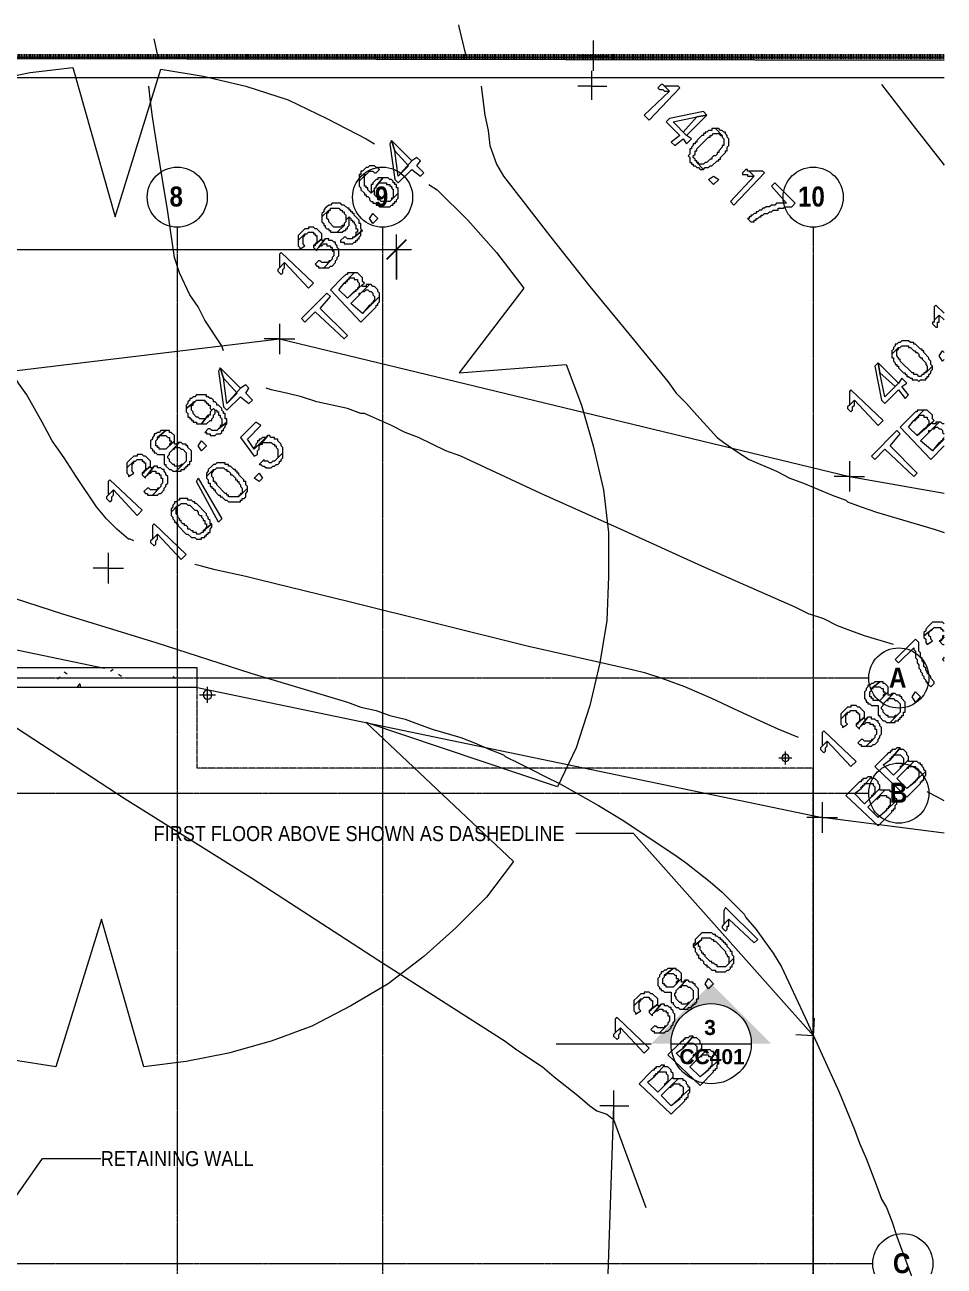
# Model space of a CAD drawing. Header units: millimetres. Extents: x -3370 to 37592, y -25802 to 13127.
# Drawn here: x 28412 to 37592, y 738 to 13127 of the extents above; entities that cross this region are included whole.
import ezdxf

# ---------------------------------------------------------------- set-up
doc = ezdxf.new("R2010")
doc.units = ezdxf.units.MM
for name, pattern in [('Boundary', [16, 10, -3, 0, -3]), ('Dash - Tight', [4.5, 3, -1.5]), ('Grid Line', [22.225, 12.7, -3.175, 3.175, -3.175])]:
    doc.linetypes.add(name, pattern=pattern)
for name, color, linetype, lineweight in [('2 Hoop survey', 8, 'Continuous', 9), ('A-ANNO-DIMS', 211, 'Continuous', 9), ('A-ANNO-DIMS-100', 211, 'Continuous', 9), ('A-DETL', 90, 'Continuous', 9), ('A-WALL', 113, 'Continuous', 18), ('A-WALL-PATT', 111, 'Continuous', 18), ('C-PROP-LINE', 91, 'Boundary', 70), ('G-ANNO-SYMB', 111, 'Continuous', 9), ('G-ANNO-TEXT', 231, 'Continuous', 9), ('P-PIPE', 3, 'Continuous', 9), ('P-PIPE-CNTR', 3, 'Continuous', 9), ('S-GRID', 1, 'Continuous', 9), ('S-GRID-IDEN', 1, 'Continuous', 9), ('默认', 18, 'Continuous', 9)]:
    doc.layers.add(name, color=color, linetype=linetype, lineweight=lineweight)
doc.styles.add('Arial_B', font='arialbd.ttf', dxfattribs={"height": 150})
doc.styles.add('Avenir', font='', dxfattribs={"width": 0.9, "height": 150})
doc.styles.add('Avenir_1', font='', dxfattribs={"width": 0.8, "height": 200})
doc.styles.add('Avenir_B', font='', dxfattribs={"width": 0.9, "height": 200})
doc.styles.get('Avenir').set_extended_font_data('Avenir')
doc.styles.get('Avenir_1').set_extended_font_data('Avenir')
doc.styles.get('Avenir_B').set_extended_font_data('Avenir', bold=True)
doc.dimstyles.new('Choo_2mm_Diagonal_Tick', dxfattribs={"dimscale": 304.8, "dimtxt": 282.499429, "dimasz": 0.656168, "dimexe": 0.492126, "dimexo": 0.0625, "dimgap": 0.164042, "dimtad": 1, "dimdsep": 46, "dimtxsty": 'Avenir_1', "dimblk1": 'OBLIQUE', "dimblk2": 'OBLIQUE', "dimsah": 1, "dimcen": 0.09, "dimdle": 0.492126, "dimazin": 3, "dimtfac": 1, "dimtdec": 4, "dimtix": 1, "dimtmove": 0, "dimatfit": 3, "dimfxl": 0.984252, "dimfxlon": 1, "dimtvp": 1, "dimtolj": 1, "dimarcsym": 2})

# ---------------------------------------------------------------- blocks, each defined once
blk = doc.blocks.new('2 Hoop survey-1260670-Lower Ground Floor')
at = {"layer": '默认', "color": 9}
for p, q in [((78166, 23025), (78132, 23178)), ((82518, 23161), (82518, 22856)), ((71234, 22992), (86022, 22992)), ((71234, 22991), (86022, 22965)), ((82518, 23008), (82365, 23008)), ((82518, 23008), (82670, 23008)), ((82501, 22856), (82501, 22568)), ((86022, 22788), (71234, 22788)), ((82501, 22704), (82365, 22704)), ((82501, 22704), (82653, 22704)), ((86022, 20440), (85938, 20519)), ((79385, 20333), (79385, 20028)), ((75999, 19774), (79385, 20181)), ((79385, 20181), (79233, 20181)), ((79385, 20181), (79538, 20181)), ((86022, 19977), (86006, 19961)), ((85075, 18962), (85075, 18657)), ((85075, 18809), (84922, 18809)), ((85075, 18809), (85227, 18809)), ((77675, 18047), (77675, 17742)), ((73086, 17844), (77636, 16897)), ((77675, 17895), (77523, 17895)), ((77675, 17895), (77827, 17895)), ((78549, 16707), (84804, 15406)), ((84804, 15558), (84804, 15253)), ((84804, 15406), (84651, 15406)), ((84804, 15406), (84956, 15406)), ((86022, 15250), (84804, 15406)), ((82721, 12680), (82721, 12375)), ((82721, 12527), (82569, 8023)), ((82721, 12527), (82585, 12527)), ((82721, 12527), (82873, 12527))]:
    blk.add_line(p, q, dxfattribs=at)
at = {"layer": '默认', "color": 9, "flags": 128}
for points in [[(81248, 23008), (81180, 23296), (81176, 23316)], [(75542, 22416), (75643, 22467), (76050, 22619), (76473, 22754), (76896, 22839), (77320, 22890), (77743, 21400)], [(77743, 21400), (78200, 22873), (78623, 22805), (79047, 22704), (79470, 22568), (79859, 22382), (80249, 22179), (80333, 22128)], [(78826, 20062), (78810, 20113), (78640, 20367), (78573, 20502), (78488, 20621), (78386, 20841), (78335, 20993), (78268, 21451), (78217, 21772), (78166, 22077), (78115, 22399), (78098, 22551), (78081, 22704)], [(81400, 22704), (81434, 22416), (81468, 22263), (81485, 22111), (81553, 21925), (81620, 21806), (82094, 21197), (82484, 20706), (82873, 20232), (83263, 19757), (83347, 19639), (83449, 19537), (83551, 19419), (83754, 19199), (83822, 19148), (83940, 19063), (84076, 18979), (84346, 18860), (84482, 18792), (84617, 18741), (84905, 18623), (85041, 18572), (85058, 18555), (85193, 18504), (85345, 18454), (85921, 18284), (86022, 18249)], [(85396, 22721), (85735, 22280), (85989, 21959), (86022, 21914)], [(80875, 21722), (80960, 21671), (81265, 21366), (81553, 21044), (81824, 20689), (81180, 19842), (82247, 19927), (82399, 19520), (82518, 19114), (82619, 18674), (82670, 18250), (82670, 17810), (82653, 17370), (82585, 16947), (82484, 16523), (82348, 16100), (82162, 15711), (80249, 16354), (81722, 14966), (81451, 14610), (81146, 14305), (80825, 14017), (80469, 13746), (80096, 13526), (79707, 13323), (79301, 13171), (78877, 13052), (78454, 12968), (78031, 12917), (77607, 14390), (77150, 12917), (76727, 12984)], [(77929, 18166), (77895, 18183), (77878, 18183), (77760, 18284), (77658, 18386), (77557, 18504), (77353, 18809), (77235, 18995), (77116, 19165), (77015, 19351), (76862, 19622), (76778, 19740), (76710, 19859), (76625, 19994), (76558, 20113), (76473, 20248), (76202, 20689), (76151, 20790)], [(85938, 20519), (85921, 20502), (85921, 20367), (85972, 20418), (86022, 20371)], [(79385, 20181), (85075, 18809), (86022, 18641)], [(86006, 19961), (85972, 20011), (86006, 20062), (86022, 20046)], [(85515, 17133), (85227, 17218), (85091, 17268), (84956, 17319), (84821, 17387), (84668, 17438), (84533, 17505), (83601, 17912), (82789, 18284), (81993, 18640), (81197, 19012), (81045, 19063), (80909, 19131), (80774, 19199), (80638, 19249), (80503, 19317), (80232, 19436), (80198, 19436), (80063, 19486), (79758, 19554), (79605, 19605), (79453, 19639), (79301, 19673), (79250, 19690)], [(86022, 19181), (85904, 19063), (85786, 19165), (85972, 19351), (85938, 19351), (85938, 19334), (85904, 19334), (85904, 19351), (85752, 19216), (85667, 19300), (85718, 19368), (85820, 19470), (85752, 19470), (85752, 19453), (85735, 19453), (85701, 19419)], [(76117, 17793), (77218, 17438), (78149, 17150), (79097, 16845), (80063, 16557), (80198, 16506), (80350, 16473), (80486, 16422), (80638, 16388), (80774, 16337), (80909, 16286), (81197, 16202), (81332, 16151), (81485, 16083), (81620, 16032), (81637, 16015), (81773, 15948), (81908, 15880), (82044, 15812), (82179, 15744), (82569, 15524), (82823, 15372), (83077, 15203), (83331, 15033), (83449, 14949), (83686, 14762), (83805, 14661), (83906, 14559), (84025, 14441), (84042, 14407), (84143, 14288), (84228, 14170), (84313, 14051), (84397, 13916), (84634, 13408), (84804, 13035), (84973, 12663), (85125, 12290), (85176, 12155), (85244, 12002), (85345, 11731), (85396, 11596), (85447, 11511), (85498, 11376), (85549, 11223), (85599, 11088), (85718, 10766)], [(85701, 19419), (85583, 19300), (85887, 18979), (86022, 19113)], [(85972, 19351), (85870, 19249), (85870, 19266), (85887, 19266), (85904, 19283), (85921, 19283), (85938, 19300), (85955, 19300), (85972, 19283), (85989, 19283), (86006, 19266), (86006, 19249), (86022, 19233)], [(86022, 19334), (86006, 19334), (85989, 19351), (85972, 19351)], [(86022, 19198), (86006, 19182), (86006, 19165), (85989, 19165), (85989, 19148), (85972, 19148), (85904, 19063), (86022, 19181)], [(84567, 16202), (84363, 16286), (84143, 16388), (83923, 16489), (83703, 16591), (83432, 16710), (83297, 16760), (83195, 16794), (83043, 16845), (82907, 16879), (81857, 17116), (80977, 17336), (80079, 17556), (79182, 17776), (79047, 17810), (78894, 17844), (78742, 17878), (78606, 17912), (78539, 17929)], [(86022, 17337), (86006, 17353), (85904, 17353), (85870, 17319)], [(85870, 17319), (85837, 17285), (85837, 17268), (85820, 17251), (85820, 17218), (85904, 17285), (85921, 17302), (85989, 17302), (85989, 17285), (86006, 17285), (86006, 17268), (86022, 17268)], [(86022, 17208), (85989, 17167), (85972, 17167)], [(85972, 17167), (86006, 17133), (86022, 17133)], [(86022, 17218), (86006, 17218), (86006, 17184), (85989, 17184), (85989, 17167), (86022, 17208)], [(86022, 17005), (86006, 16981), (86022, 16964)], [(76123, 16707), (76591, 16405), (77844, 15592), (79114, 14796), (80367, 13983), (81637, 13171), (81756, 13086), (82010, 12917), (82128, 12815), (82365, 12629), (82484, 12527), (82552, 12476), (82653, 12443), (82721, 12392), (83043, 11511)], [(86022, 15572), (85955, 15609), (85853, 15660)]]:
    blk.add_lwpolyline(points, dxfattribs=at)
for points in [[(83381, 22687), (83364, 22704), (83229, 22704), (83280, 22653), (83026, 22416), (83077, 22365)], [(83229, 22704), (83212, 22721), (83195, 22721), (83161, 22687), (83178, 22670), (83212, 22670), (83229, 22653), (83280, 22653)], [(83652, 22416), (83551, 22399), (83415, 22246), (83449, 22213), (83652, 22416), (83618, 22450), (83280, 22382), (83246, 22348), (83381, 22213), (83297, 22145), (83331, 22111), (83415, 22179), (83449, 22128), (83500, 22179), (83449, 22213), (83314, 22348), (83551, 22399)], [(83737, 22280), (83703, 22280), (83703, 22263), (83669, 22263), (83652, 22246), (83635, 22246), (83635, 22230), (83618, 22230), (83618, 22213), (83601, 22213), (83551, 22162), (83551, 22145), (83534, 22145), (83534, 22128), (83517, 22128), (83517, 22111), (83500, 22094), (83500, 22077), (83483, 22077), (83483, 22026), (83466, 22009), (83483, 21992), (83483, 21942), (83500, 21942), (83500, 21925), (83517, 21925), (83517, 21908), (83534, 21908), (83551, 21891), (83568, 21891), (83585, 21874), (83618, 21874), (83551, 21942), (83551, 21959), (83534, 21959), (83534, 21976), (83517, 21992), (83517, 22009), (83534, 22026), (83534, 22060), (83551, 22060), (83551, 22077), (83669, 22196), (83686, 22196), (83686, 22213), (83703, 22213), (83720, 22230), (83771, 22230), (83788, 22213), (83805, 22213)], [(83838, 22230), (83838, 22246), (83822, 22246), (83805, 22263), (83788, 22263), (83771, 22280), (83737, 22280), (83805, 22213), (83805, 22196), (83822, 22179), (83822, 22111), (83805, 22111), (83805, 22094), (83771, 22060), (83771, 22043), (83754, 22043), (83754, 22026), (83737, 22009), (83720, 22009), (83703, 21992), (83703, 21976), (83686, 21976), (83652, 21942), (83635, 21942), (83618, 21925), (83568, 21925), (83568, 21942), (83551, 21942), (83618, 21874), (83635, 21891), (83669, 21891), (83686, 21908), (83703, 21908), (83754, 21959), (83771, 21959), (83771, 21976), (83788, 21976), (83788, 21992), (83838, 22043), (83838, 22060), (83855, 22060), (83855, 22094), (83872, 22111), (83872, 22179), (83855, 22196), (83855, 22213)], [(80503, 22162), (80537, 22060), (80672, 21908), (80571, 21806), (80706, 21959), (80503, 22162), (80486, 22128), (80537, 21772), (80571, 21739), (80706, 21874), (80791, 21806), (80825, 21840), (80757, 21908), (80791, 21959), (80757, 21992), (80706, 21959), (80571, 21806), (80537, 22060)], [(80215, 21857), (80198, 21857), (80198, 21823), (80181, 21823), (80181, 21755), (80283, 21857), (80317, 21857), (80333, 21840), (80350, 21840), (80384, 21874), (80367, 21891), (80350, 21891), (80333, 21908), (80283, 21908), (80266, 21891), (80249, 21891)], [(80181, 21755), (80181, 21705), (80198, 21688), (80198, 21671), (80232, 21637), (80232, 21620), (80249, 21620), (80249, 21603), (80266, 21603), (80283, 21586), (80283, 21569), (80300, 21552), (80317, 21552), (80317, 21535), (80350, 21535), (80350, 21518), (80367, 21518), (80384, 21501), (80486, 21501), (80503, 21518), (80520, 21518), (80520, 21535), (80537, 21535), (80537, 21552), (80554, 21552), (80554, 21569), (80571, 21586), (80571, 21637), (80486, 21552), (80401, 21552), (80384, 21569), (80367, 21569), (80367, 21586), (80333, 21620), (80333, 21671), (80300, 21637), (80266, 21671), (80266, 21688), (80249, 21688), (80249, 21705), (80232, 21705), (80232, 21823), (80249, 21823)], [(83669, 21772), (83720, 21806), (83771, 21772), (83720, 21722)], [(84228, 21840), (84211, 21857), (84076, 21857), (84126, 21806), (83889, 21552), (83923, 21518)], [(84076, 21857), (84059, 21857), (84059, 21874), (84042, 21874), (84008, 21840), (84008, 21823), (84059, 21823), (84059, 21806), (84126, 21806)], [(80333, 21755), (80317, 21739), (80317, 21722), (80300, 21722), (80300, 21637), (80333, 21671), (80333, 21688), (80350, 21688), (80350, 21705), (80418, 21789), (80367, 21789), (80367, 21772), (80350, 21772)], [(80418, 21789), (80350, 21705), (80384, 21739), (80452, 21739), (80452, 21722), (80486, 21722), (80486, 21705), (80503, 21705), (80503, 21688), (80520, 21671), (80520, 21586), (80503, 21586), (80503, 21569), (80571, 21637), (80571, 21688), (80554, 21688), (80554, 21722), (80537, 21722), (80537, 21739), (80520, 21739), (80520, 21755), (80503, 21772), (80486, 21772), (80469, 21789)], [(84533, 21535), (84330, 21739), (84296, 21705), (84448, 21535), (84346, 21535), (84330, 21518), (84296, 21518), (84279, 21501), (84245, 21501), (84228, 21485), (84211, 21485), (84194, 21468), (84177, 21468), (84160, 21451), (84143, 21451), (84143, 21434), (84126, 21434), (84109, 21417), (84092, 21417), (84092, 21400), (84076, 21400), (84076, 21383), (84059, 21383), (84092, 21349), (84126, 21349), (84126, 21366), (84143, 21366), (84143, 21383), (84160, 21383), (84177, 21400), (84194, 21400), (84194, 21417), (84211, 21417), (84228, 21434), (84262, 21434), (84279, 21451), (84296, 21451), (84313, 21468), (84363, 21468), (84363, 21485), (84414, 21485), (84431, 21501), (84499, 21501)], [(79842, 21485), (79826, 21468), (79826, 21451), (79809, 21434), (79809, 21400), (79876, 21468), (79893, 21468), (79893, 21485), (79978, 21485), (79995, 21468), (80012, 21468), (80012, 21451), (80029, 21451), (80029, 21434), (80046, 21417), (80046, 21366), (80079, 21400), (80096, 21383), (80096, 21366), (80113, 21366), (80113, 21349), (80130, 21349), (80130, 21332), (80147, 21315), (80147, 21281), (80164, 21281), (80164, 21247), (80147, 21247), (80147, 21214), (80130, 21197), (80215, 21264), (80198, 21281), (80198, 21332), (80181, 21332), (80181, 21366), (80130, 21417), (80130, 21434), (80113, 21434), (80113, 21451), (80096, 21451), (80096, 21468), (80079, 21468), (80079, 21485), (80063, 21485), (80029, 21518), (80012, 21518), (79995, 21535), (79910, 21535), (79893, 21518), (79876, 21518)], [(79809, 21400), (79809, 21349), (79826, 21332), (79826, 21315), (79842, 21315), (79842, 21298), (79859, 21281), (79876, 21281), (79876, 21264), (79893, 21264), (79893, 21247), (79961, 21247), (80029, 21315), (80012, 21315), (79995, 21298), (79927, 21298), (79876, 21349), (79876, 21366), (79859, 21383), (79859, 21434), (79876, 21451), (79876, 21468)], [(80317, 21332), (80283, 21383), (80317, 21434), (80367, 21383)], [(80046, 21366), (80046, 21349), (80029, 21332), (80029, 21315), (79961, 21247), (80012, 21247), (80029, 21264), (80046, 21264), (80046, 21281), (80063, 21281), (80063, 21298), (80079, 21315), (80079, 21400)], [(79605, 21247), (79572, 21214), (79572, 21163), (79639, 21231), (79656, 21231), (79673, 21247), (79724, 21247), (79724, 21231), (79741, 21231), (79741, 21214), (79758, 21214), (79758, 21146), (79741, 21129), (79741, 21112), (79724, 21112), (79809, 21180), (79809, 21231), (79758, 21281), (79741, 21281), (79724, 21298), (79673, 21298), (79673, 21281), (79639, 21281)], [(79572, 21163), (79572, 21112), (79588, 21095), (79588, 21078), (79639, 21112), (79622, 21129), (79622, 21197), (79639, 21214), (79639, 21231)], [(80029, 21197), (79995, 21163), (79995, 21146), (80029, 21146), (80029, 21129), (80113, 21129), (80130, 21146), (80147, 21146), (80147, 21163), (80164, 21163), (80164, 21180), (80181, 21180), (80181, 21197), (80198, 21214), (80198, 21264), (80215, 21264), (80130, 21197), (80113, 21197), (80113, 21180), (80063, 21180), (80046, 21197)], [(79724, 21095), (79758, 21061), (79758, 21078), (79775, 21095), (79842, 21180), (79826, 21163), (79809, 21163), (79809, 21180), (79724, 21112)], [(79842, 21180), (79775, 21095), (79792, 21112), (79809, 21112), (79826, 21129), (79859, 21129), (79859, 21112), (79893, 21112), (79893, 21095), (79910, 21095), (79910, 21061), (79927, 21061), (79927, 21010), (79910, 20993), (79910, 20977), (79826, 20892), (79876, 20892), (79893, 20909), (79910, 20909), (79944, 20943), (79944, 20960), (79961, 20977), (79961, 20993), (79978, 21010), (79978, 21078), (79961, 21095), (79961, 21112), (79944, 21129), (79944, 21146), (79927, 21146), (79910, 21163), (79876, 21163), (79876, 21180)], [(79385, 20892), (79368, 20875), (79368, 20858), (79402, 20824), (79419, 20841), (79419, 20875), (79436, 20892), (79436, 20943)], [(79402, 21044), (79385, 21027), (79385, 20892), (79436, 20943), (79673, 20689), (79724, 20739)], [(79775, 20960), (79741, 20926), (79758, 20909), (79775, 20909), (79775, 20892), (79826, 20892), (79893, 20960), (79876, 20960), (79876, 20943), (79809, 20943), (79792, 20960)], [(80012, 20790), (79893, 20672), (80198, 20350), (80350, 20502), (80350, 20519), (80367, 20519), (80367, 20536), (80384, 20553), (80384, 20604), (80215, 20435), (80096, 20536), (80283, 20723), (80249, 20723), (80249, 20706), (80215, 20706), (80215, 20723), (80063, 20587), (79978, 20672), (80029, 20739), (80130, 20841), (80063, 20841), (80063, 20824), (80046, 20824)], [(80130, 20841), (80029, 20739), (80046, 20739), (80046, 20756), (80063, 20756), (80063, 20773), (80079, 20773), (80079, 20790), (80130, 20790), (80130, 20773), (80164, 20773), (80164, 20756), (80181, 20739), (80181, 20706), (80164, 20689), (80164, 20672), (80147, 20672), (80147, 20655), (80130, 20655), (80063, 20587), (80215, 20723), (80232, 20739), (80215, 20756), (80215, 20790), (80164, 20841)], [(80283, 20723), (80181, 20621), (80181, 20638), (80198, 20638), (80215, 20655), (80232, 20655), (80249, 20672), (80266, 20672), (80283, 20655), (80300, 20655), (80317, 20638), (80317, 20621), (80333, 20604), (80333, 20570), (80317, 20553), (80317, 20536), (80300, 20536), (80300, 20519), (80283, 20519), (80215, 20435), (80384, 20604), (80384, 20638), (80367, 20655), (80367, 20672), (80333, 20706), (80317, 20706), (80300, 20723)], [(79859, 20638), (79605, 20384), (79639, 20350), (79741, 20452), (80029, 20181), (80063, 20215), (79792, 20486), (79893, 20604)], [(85921, 20367), (85921, 20350), (85904, 20350), (85904, 20333), (85938, 20299), (85955, 20299), (85955, 20350), (85972, 20350), (85972, 20418)], [(85549, 20130), (85532, 20130), (85532, 20113), (85515, 20096), (85515, 20079), (85498, 20062), (85498, 20028), (85566, 20096), (85583, 20096), (85599, 20113), (85667, 20113), (85667, 20096), (85684, 20096), (85718, 20062), (85735, 20062), (85735, 20045), (85752, 20045), (85769, 20028), (85769, 20011), (85786, 19994), (85803, 19994), (85803, 19978), (85837, 19944), (85837, 19927), (85853, 19910), (85853, 19859), (85837, 19859), (85837, 19842), (85904, 19910), (85887, 19927), (85887, 19961), (85870, 19978), (85870, 19994), (85820, 20045), (85820, 20062), (85803, 20062), (85803, 20079), (85786, 20079), (85735, 20130), (85718, 20130), (85718, 20147), (85684, 20147), (85667, 20164), (85599, 20164), (85583, 20147), (85566, 20147)], [(85498, 20028), (85498, 19994), (85515, 19994), (85515, 19961), (85532, 19944), (85532, 19927), (85549, 19927), (85549, 19910), (85566, 19910), (85566, 19893), (85616, 19842), (85633, 19842), (85633, 19825), (85650, 19825), (85650, 19808), (85667, 19808), (85684, 19791), (85701, 19791), (85701, 19774), (85752, 19774), (85769, 19757), (85786, 19774), (85837, 19774), (85837, 19791), (85853, 19791), (85853, 19808), (85870, 19808), (85870, 19825), (85887, 19842), (85887, 19859), (85904, 19876), (85904, 19910), (85837, 19842), (85820, 19842), (85820, 19825), (85803, 19825), (85786, 19808), (85769, 19808), (85752, 19825), (85718, 19825), (85718, 19842), (85701, 19842), (85583, 19961), (85583, 19978), (85566, 19978), (85566, 19994), (85549, 20011), (85549, 20062), (85566, 20079), (85566, 20096)], [(78793, 19893), (78826, 19791), (78962, 19639), (78860, 19537), (78996, 19690), (78793, 19893), (78776, 19859), (78826, 19503), (78860, 19470), (78996, 19605), (79080, 19537), (79114, 19571), (79047, 19639), (79080, 19690), (79047, 19724), (78996, 19690), (78860, 19537), (78826, 19791)], [(85362, 19944), (85379, 19842), (85532, 19707), (85566, 19740), (85362, 19944), (85329, 19910), (85396, 19571), (85430, 19537), (85566, 19673), (85633, 19588), (85667, 19622), (85599, 19707), (85650, 19740), (85599, 19791), (85566, 19740), (85430, 19605), (85379, 19842)], [(78505, 19588), (78488, 19588), (78488, 19571), (78471, 19554), (78471, 19537), (78454, 19520), (78454, 19486), (78539, 19554), (78556, 19571), (78640, 19571), (78640, 19554), (78657, 19554), (78657, 19537), (78674, 19537), (78674, 19520), (78691, 19520), (78691, 19486), (78708, 19470), (78725, 19486), (78742, 19470), (78759, 19470), (78759, 19453), (78776, 19453), (78776, 19419), (78793, 19419), (78793, 19402), (78810, 19385), (78810, 19317), (78793, 19317), (78793, 19300), (78776, 19283), (78860, 19351), (78860, 19385), (78843, 19385), (78843, 19436), (78826, 19436), (78826, 19453), (78810, 19470), (78810, 19486), (78776, 19520), (78759, 19520), (78759, 19537), (78742, 19554), (78725, 19554), (78725, 19571), (78708, 19588), (78691, 19588), (78674, 19605), (78657, 19605), (78657, 19622), (78556, 19622), (78539, 19605), (78522, 19605)], [(85091, 19673), (85075, 19656), (85075, 19520), (85125, 19571), (85362, 19317), (85413, 19368)], [(78454, 19486), (78454, 19453), (78471, 19436), (78471, 19402), (78488, 19402), (78488, 19385), (78505, 19385), (78505, 19368), (78522, 19368), (78522, 19351), (78556, 19351), (78556, 19334), (78606, 19334), (78674, 19419), (78674, 19402), (78657, 19402), (78640, 19385), (78589, 19385), (78573, 19402), (78556, 19402), (78522, 19436), (78522, 19453), (78505, 19470), (78505, 19520), (78522, 19520), (78522, 19554), (78539, 19554)], [(78691, 19453), (78691, 19419), (78674, 19419), (78606, 19334), (78657, 19334), (78691, 19368), (78708, 19368), (78708, 19385), (78725, 19402), (78725, 19419), (78742, 19436), (78742, 19470), (78725, 19486)], [(85075, 19520), (85058, 19503), (85058, 19486), (85091, 19453), (85108, 19470), (85108, 19503), (85125, 19520), (85125, 19571)], [(85820, 19470), (85718, 19368), (85735, 19368), (85735, 19385), (85752, 19385), (85752, 19402), (85769, 19402), (85769, 19419), (85820, 19419), (85820, 19402), (85853, 19402), (85853, 19385), (85870, 19368), (85870, 19334), (85853, 19317), (85853, 19300), (85837, 19300), (85837, 19283), (85820, 19283), (85752, 19216), (85904, 19351), (85921, 19368), (85904, 19385), (85904, 19419), (85853, 19470)], [(78674, 19283), (78640, 19249), (78657, 19249), (78657, 19233), (78691, 19233), (78691, 19216), (78742, 19216), (78759, 19233), (78793, 19233), (78810, 19249), (78810, 19266), (78826, 19266), (78826, 19283), (78843, 19300), (78843, 19317), (78860, 19334), (78860, 19351), (78776, 19283), (78759, 19266), (78708, 19266), (78691, 19283)], [(79148, 19351), (78996, 19199), (79131, 19012), (79165, 19029), (79165, 19063), (79182, 19080), (79182, 19114), (79199, 19131), (79267, 19216), (79131, 19080), (79064, 19182), (79199, 19317)], [(78149, 19233), (78132, 19233), (78132, 19216), (78115, 19199), (78115, 19182), (78098, 19165), (78098, 19097), (78115, 19080), (78115, 19063), (78132, 19063), (78132, 19046), (78149, 19046), (78166, 19029), (78234, 19029), (78234, 18928), (78251, 18928), (78251, 18911), (78285, 18877), (78302, 18877), (78319, 18860), (78352, 18860), (78420, 18928), (78403, 18928), (78386, 18911), (78335, 18911), (78335, 18928), (78319, 18928), (78285, 18962), (78285, 18979), (78268, 18995), (78268, 19012), (78285, 19029), (78285, 19046), (78386, 19148), (78369, 19148), (78352, 19131), (78335, 19131), (78335, 19165), (78251, 19080), (78183, 19080), (78183, 19097), (78166, 19097), (78166, 19114), (78149, 19114), (78149, 19165), (78166, 19182), (78166, 19199), (78251, 19266), (78200, 19266), (78183, 19249), (78166, 19249)], [(78251, 19266), (78166, 19199), (78183, 19199), (78183, 19216), (78251, 19216), (78268, 19199), (78285, 19199), (78285, 19165), (78302, 19165), (78302, 19148), (78285, 19131), (78285, 19114), (78335, 19165), (78335, 19216), (78302, 19249), (78285, 19249), (78285, 19266)], [(79267, 19216), (79199, 19131), (79216, 19131), (79216, 19148), (79301, 19148), (79318, 19131), (79334, 19131), (79334, 19114), (79351, 19114), (79351, 19097), (79368, 19080), (79368, 18995), (79419, 19046), (79419, 19097), (79402, 19114), (79402, 19131), (79368, 19165), (79368, 19182), (79334, 19182), (79334, 19199), (79301, 19199), (79284, 19216)], [(85549, 19266), (85295, 19012), (85329, 18979), (85430, 19080), (85718, 18809), (85752, 18843), (85481, 19114), (85583, 19233)], [(78386, 19148), (78319, 19080), (78335, 19080), (78335, 19097), (78386, 19097), (78403, 19080), (78420, 19080), (78454, 19046), (78454, 18962), (78352, 18860), (78403, 18860), (78403, 18877), (78437, 18877), (78437, 18894), (78454, 18894), (78454, 18911), (78471, 18911), (78471, 18928), (78488, 18928), (78488, 18962), (78505, 18962), (78505, 19063), (78471, 19097), (78471, 19114), (78454, 19114), (78454, 19131), (78420, 19131), (78403, 19148)], [(78606, 19063), (78573, 19114), (78606, 19165), (78657, 19114)], [(79182, 19165), (79165, 19165), (79165, 19148), (79148, 19131), (79148, 19114), (79131, 19097), (79131, 19080), (79250, 19199), (79216, 19199), (79199, 19182), (79182, 19182)], [(77895, 18979), (77861, 18945), (77861, 18894), (77929, 18962), (77946, 18962), (77963, 18979), (78014, 18979), (78014, 18962), (78031, 18962), (78031, 18945), (78048, 18945), (78048, 18877), (78031, 18860), (78031, 18843), (78014, 18843), (78098, 18911), (78098, 18962), (78048, 19012), (78031, 19012), (78014, 19029), (77963, 19029), (77963, 19012), (77929, 19012)], [(77861, 18894), (77861, 18843), (77878, 18826), (77878, 18809), (77929, 18843), (77912, 18860), (77912, 18928), (77929, 18945), (77929, 18962)], [(79233, 18979), (79182, 18928), (79199, 18928), (79216, 18911), (79233, 18911), (79250, 18894), (79301, 18894), (79318, 18911), (79334, 18911), (79351, 18928), (79368, 18928), (79385, 18945), (79385, 18962), (79402, 18962), (79402, 18979), (79419, 18995), (79419, 19046), (79334, 18962), (79318, 18962), (79301, 18945), (79284, 18945), (79267, 18962), (79233, 18962)], [(78014, 18826), (78048, 18792), (78048, 18809), (78065, 18826), (78132, 18911), (78115, 18894), (78098, 18894), (78098, 18911), (78014, 18843)], [(78132, 18911), (78065, 18826), (78081, 18843), (78098, 18843), (78115, 18860), (78149, 18860), (78149, 18843), (78183, 18843), (78183, 18826), (78200, 18826), (78200, 18792), (78217, 18792), (78217, 18741), (78200, 18725), (78200, 18708), (78115, 18623), (78166, 18623), (78183, 18640), (78200, 18640), (78234, 18674), (78234, 18691), (78251, 18708), (78251, 18725), (78268, 18741), (78268, 18809), (78251, 18826), (78251, 18843), (78234, 18860), (78234, 18877), (78217, 18877), (78200, 18894), (78166, 18894), (78166, 18911)], [(78708, 18911), (78674, 18877), (78674, 18860), (78657, 18843), (78657, 18809), (78725, 18877), (78742, 18877), (78759, 18894), (78826, 18894), (78843, 18877), (78860, 18877), (78860, 18860), (78877, 18860), (78894, 18843), (78894, 18826), (78911, 18826), (78945, 18792), (78945, 18775), (78962, 18775), (78962, 18758), (78979, 18758), (78979, 18741), (78996, 18725), (78996, 18708), (79013, 18691), (79013, 18640), (78996, 18640), (78996, 18623), (79064, 18691), (79064, 18708), (79047, 18725), (79047, 18758), (79030, 18758), (79030, 18775), (78979, 18826), (78979, 18843), (78962, 18843), (78962, 18860), (78945, 18860), (78945, 18877), (78928, 18877), (78894, 18911), (78877, 18911), (78877, 18928), (78843, 18928), (78843, 18945), (78759, 18945), (78742, 18928), (78725, 18928)], [(78657, 18809), (78657, 18792), (78674, 18775), (78674, 18741), (78691, 18741), (78691, 18708), (78708, 18708), (78708, 18691), (78725, 18691), (78725, 18674), (78742, 18674), (78742, 18657), (78776, 18623), (78793, 18623), (78793, 18606), (78810, 18606), (78843, 18572), (78860, 18572), (78877, 18555), (78996, 18555), (78996, 18572), (79013, 18572), (79013, 18589), (79030, 18589), (79047, 18606), (79047, 18640), (79064, 18657), (79064, 18691), (78996, 18623), (78979, 18623), (78979, 18606), (78877, 18606), (78877, 18623), (78860, 18623), (78860, 18640), (78843, 18640), (78759, 18725), (78759, 18741), (78742, 18741), (78742, 18758), (78725, 18758), (78725, 18792), (78708, 18809), (78708, 18843), (78725, 18860), (78725, 18877)], [(79182, 18758), (79131, 18792), (79182, 18843), (79216, 18792)], [(77692, 18775), (77675, 18758), (77675, 18623), (77726, 18674), (77963, 18420), (78014, 18471)], [(78776, 18352), (78556, 18758), (78573, 18792), (78810, 18386)], [(77675, 18623), (77658, 18606), (77658, 18589), (77692, 18555), (77709, 18572), (77709, 18606), (77726, 18623), (77726, 18674)], [(78065, 18691), (78031, 18657), (78048, 18640), (78065, 18640), (78065, 18623), (78115, 18623), (78183, 18691), (78166, 18691), (78166, 18674), (78098, 18674), (78081, 18691)], [(78335, 18555), (78335, 18538), (78319, 18521), (78319, 18504), (78302, 18487), (78302, 18454), (78369, 18521), (78386, 18521), (78403, 18538), (78454, 18538), (78471, 18521), (78488, 18521), (78539, 18471), (78556, 18471), (78573, 18454), (78573, 18437), (78589, 18420), (78606, 18420), (78606, 18403), (78623, 18386), (78623, 18369), (78640, 18369), (78640, 18335), (78657, 18335), (78657, 18301), (78640, 18284), (78640, 18267), (78623, 18267), (78708, 18335), (78691, 18335), (78691, 18369), (78674, 18386), (78674, 18403), (78657, 18420), (78657, 18437), (78556, 18538), (78539, 18538), (78539, 18555), (78522, 18555), (78505, 18572), (78471, 18572), (78471, 18589), (78386, 18589), (78386, 18572), (78369, 18572), (78352, 18555)], [(78302, 18454), (78302, 18420), (78319, 18403), (78319, 18386), (78335, 18369), (78335, 18352), (78352, 18352), (78352, 18335), (78369, 18335), (78369, 18318), (78454, 18234), (78471, 18234), (78505, 18200), (78539, 18200), (78556, 18183), (78606, 18183), (78606, 18200), (78640, 18200), (78640, 18217), (78657, 18217), (78657, 18234), (78674, 18234), (78674, 18250), (78691, 18250), (78691, 18284), (78708, 18301), (78708, 18335), (78623, 18267), (78623, 18250), (78606, 18250), (78589, 18234), (78556, 18234), (78556, 18250), (78522, 18250), (78522, 18267), (78505, 18267), (78488, 18284), (78471, 18284), (78471, 18301), (78454, 18318), (78437, 18318), (78437, 18335), (78420, 18335), (78403, 18352), (78403, 18369), (78386, 18369), (78386, 18386), (78369, 18403), (78369, 18420), (78352, 18437), (78352, 18504), (78369, 18504), (78369, 18521)], [(78115, 18183), (78098, 18166), (78098, 18149), (78132, 18115), (78149, 18132), (78149, 18166), (78166, 18183), (78166, 18234)], [(78132, 18335), (78115, 18318), (78115, 18183), (78166, 18234), (78403, 17980), (78454, 18030)], [(85820, 17218), (85820, 17201), (85837, 17184), (85837, 17150), (85853, 17133), (85904, 17167), (85887, 17184), (85887, 17201), (85870, 17218), (85870, 17251), (85904, 17285)], [(85735, 17184), (85532, 16981), (85566, 16947), (85718, 17099), (85718, 17082), (85735, 17065), (85735, 16997), (85752, 16981), (85752, 16947), (85769, 16930), (85769, 16896), (85786, 16879), (85786, 16862), (85803, 16845), (85803, 16828), (85820, 16811), (85820, 16794), (85837, 16777), (85837, 16760), (85853, 16760), (85853, 16743), (85887, 16710), (85921, 16743), (85921, 16760), (85887, 16794), (85887, 16811), (85853, 16845), (85853, 16862), (85837, 16879), (85837, 16896), (85820, 16913), (85820, 16947), (85803, 16964), (85803, 16997), (85786, 16997), (85786, 17048), (85769, 17065), (85769, 17150)], [(85278, 16727), (85261, 16727), (85261, 16710), (85244, 16693), (85244, 16676), (85227, 16659), (85227, 16591), (85244, 16574), (85244, 16557), (85261, 16557), (85261, 16540), (85278, 16540), (85295, 16523), (85362, 16523), (85362, 16422), (85379, 16422), (85379, 16405), (85413, 16371), (85430, 16371), (85447, 16354), (85481, 16354), (85549, 16422), (85532, 16422), (85515, 16405), (85464, 16405), (85464, 16422), (85447, 16422), (85413, 16456), (85413, 16473), (85396, 16489), (85396, 16506), (85413, 16523), (85413, 16540), (85515, 16642), (85498, 16642), (85481, 16625), (85464, 16625), (85464, 16659), (85379, 16574), (85312, 16574), (85312, 16591), (85295, 16591), (85295, 16608), (85278, 16608), (85278, 16659), (85295, 16676), (85295, 16693), (85379, 16760), (85329, 16760), (85312, 16743), (85295, 16743)], [(85379, 16760), (85295, 16693), (85312, 16693), (85312, 16710), (85379, 16710), (85396, 16693), (85413, 16693), (85413, 16659), (85430, 16659), (85430, 16642), (85413, 16625), (85413, 16608), (85464, 16659), (85464, 16710), (85430, 16743), (85413, 16743), (85413, 16760)], [(85515, 16642), (85447, 16574), (85464, 16574), (85464, 16591), (85515, 16591), (85532, 16574), (85549, 16574), (85583, 16540), (85583, 16456), (85481, 16354), (85532, 16354), (85532, 16371), (85566, 16371), (85566, 16388), (85583, 16388), (85583, 16405), (85599, 16405), (85599, 16422), (85616, 16422), (85616, 16456), (85633, 16456), (85633, 16557), (85599, 16591), (85599, 16608), (85583, 16608), (85583, 16625), (85549, 16625), (85532, 16642)], [(85735, 16557), (85701, 16608), (85735, 16659), (85786, 16608)], [(85024, 16473), (84990, 16439), (84990, 16388), (85058, 16456), (85075, 16456), (85091, 16473), (85142, 16473), (85142, 16456), (85159, 16456), (85159, 16439), (85176, 16439), (85176, 16371), (85159, 16354), (85159, 16337), (85142, 16337), (85227, 16405), (85227, 16456), (85176, 16506), (85159, 16506), (85142, 16523), (85091, 16523), (85091, 16506), (85058, 16506)], [(84990, 16388), (84990, 16337), (85007, 16320), (85007, 16303), (85058, 16337), (85041, 16354), (85041, 16422), (85058, 16439), (85058, 16456)], [(85142, 16320), (85176, 16286), (85176, 16303), (85193, 16320), (85261, 16405), (85244, 16388), (85227, 16388), (85227, 16405), (85142, 16337)], [(85261, 16405), (85193, 16320), (85210, 16337), (85227, 16337), (85244, 16354), (85278, 16354), (85278, 16337), (85312, 16337), (85312, 16320), (85329, 16320), (85329, 16286), (85345, 16286), (85345, 16235), (85329, 16219), (85329, 16202), (85244, 16117), (85295, 16117), (85312, 16134), (85329, 16134), (85362, 16168), (85362, 16185), (85379, 16202), (85379, 16219), (85396, 16235), (85396, 16303), (85379, 16320), (85379, 16337), (85362, 16354), (85362, 16371), (85345, 16371), (85329, 16388), (85295, 16388), (85295, 16405)], [(84821, 16269), (84804, 16252), (84804, 16117), (84854, 16168), (85091, 15914), (85142, 15965)], [(84804, 16117), (84787, 16100), (84787, 16083), (84821, 16049), (84838, 16066), (84838, 16100), (84854, 16117), (84854, 16168)], [(85193, 16185), (85159, 16151), (85176, 16134), (85193, 16134), (85193, 16117), (85244, 16117), (85312, 16185), (85295, 16185), (85295, 16168), (85227, 16168), (85210, 16185)], [(85447, 16032), (85329, 15914), (85650, 15609), (85786, 15744), (85786, 15761), (85803, 15761), (85803, 15778), (85820, 15778), (85820, 15812), (85837, 15829), (85837, 15863), (85650, 15694), (85549, 15795), (85718, 15965), (85667, 15965), (85667, 15981), (85515, 15829), (85413, 15931), (85481, 15981), (85583, 16100), (85549, 16100), (85532, 16083), (85498, 16083), (85498, 16066), (85481, 16066), (85481, 16049), (85464, 16049)], [(85583, 16100), (85481, 15981), (85481, 15998), (85498, 15998), (85498, 16015), (85515, 16015), (85515, 16032), (85583, 16032), (85616, 15998), (85616, 15931), (85599, 15931), (85599, 15914), (85583, 15914), (85583, 15897), (85667, 15981), (85667, 16015), (85650, 16032), (85650, 16049), (85616, 16083), (85583, 16083)], [(85718, 15965), (85650, 15897), (85667, 15897), (85667, 15914), (85735, 15914), (85735, 15897), (85752, 15897), (85769, 15880), (85769, 15812), (85752, 15795), (85752, 15778), (85735, 15778), (85735, 15761), (85650, 15694), (85837, 15863), (85820, 15880), (85820, 15897), (85803, 15914), (85803, 15931), (85786, 15931), (85786, 15948), (85769, 15948), (85752, 15965)], [(85159, 15744), (85041, 15626), (85362, 15321), (85498, 15457), (85498, 15474), (85515, 15474), (85515, 15490), (85532, 15490), (85532, 15524), (85549, 15541), (85549, 15575), (85362, 15406), (85261, 15507), (85430, 15677), (85379, 15677), (85379, 15694), (85227, 15541), (85125, 15643), (85193, 15694), (85295, 15812), (85261, 15812), (85244, 15795), (85210, 15795), (85210, 15778), (85193, 15778), (85193, 15761), (85176, 15761)], [(85295, 15812), (85193, 15694), (85193, 15711), (85210, 15711), (85210, 15728), (85227, 15728), (85227, 15744), (85312, 15744), (85312, 15728), (85329, 15711), (85329, 15643), (85312, 15643), (85312, 15626), (85295, 15626), (85295, 15609), (85379, 15694), (85379, 15728), (85362, 15744), (85362, 15761), (85329, 15795), (85295, 15795)], [(85430, 15677), (85345, 15592), (85362, 15592), (85362, 15609), (85379, 15609), (85379, 15626), (85447, 15626), (85447, 15609), (85464, 15609), (85481, 15592), (85481, 15524), (85464, 15507), (85464, 15490), (85447, 15490), (85447, 15474), (85362, 15406), (85549, 15575), (85549, 15592), (85532, 15592), (85532, 15609), (85515, 15626), (85515, 15643), (85498, 15660), (85481, 15660), (85481, 15677)], [(83838, 14508), (83822, 14475), (83822, 14339), (83872, 14390), (84126, 14153), (84160, 14187)], [(83822, 14339), (83805, 14322), (83805, 14305), (83838, 14271), (83855, 14288), (83855, 14322), (83872, 14322), (83872, 14390)], [(83568, 14221), (83534, 14187), (83534, 14153), (83517, 14136), (83517, 14119), (83601, 14187), (83601, 14204), (83686, 14204), (83703, 14187), (83720, 14187), (83720, 14170), (83737, 14170), (83838, 14068), (83838, 14051), (83855, 14034), (83855, 14017), (83872, 14017), (83872, 13950), (83923, 14000), (83923, 14017), (83906, 14034), (83906, 14068), (83889, 14068), (83889, 14085), (83855, 14119), (83855, 14136), (83838, 14136), (83838, 14153), (83822, 14153), (83822, 14170), (83805, 14170), (83805, 14187), (83788, 14187), (83788, 14204), (83771, 14204), (83754, 14221), (83737, 14221), (83737, 14237), (83720, 14237), (83703, 14254), (83601, 14254)], [(83517, 14119), (83534, 14102), (83534, 14068), (83551, 14051), (83551, 14034), (83568, 14034), (83568, 14000), (83585, 14000), (83585, 13983), (83601, 13983), (83618, 13967), (83618, 13950), (83635, 13933), (83652, 13933), (83652, 13916), (83669, 13916), (83703, 13882), (83737, 13882), (83737, 13865), (83838, 13865), (83855, 13882), (83872, 13882), (83889, 13899), (83889, 13916), (83906, 13916), (83906, 13933), (83923, 13950), (83923, 14000), (83838, 13916), (83754, 13916), (83754, 13933), (83737, 13933), (83720, 13950), (83703, 13950), (83703, 13967), (83686, 13967), (83635, 14017), (83635, 14034), (83618, 14034), (83618, 14051), (83601, 14051), (83601, 14068), (83585, 14085), (83585, 14119), (83568, 14119), (83568, 14153), (83601, 14187)], [(83212, 13865), (83195, 13865), (83195, 13848), (83178, 13831), (83178, 13814), (83161, 13797), (83161, 13729), (83178, 13713), (83178, 13696), (83195, 13696), (83195, 13679), (83212, 13679), (83229, 13662), (83297, 13662), (83297, 13560), (83314, 13560), (83314, 13543), (83347, 13509), (83364, 13509), (83381, 13492), (83415, 13492), (83483, 13560), (83466, 13560), (83449, 13543), (83398, 13543), (83398, 13560), (83381, 13560), (83347, 13594), (83347, 13611), (83331, 13628), (83331, 13645), (83347, 13662), (83347, 13679), (83449, 13780), (83432, 13780), (83415, 13763), (83398, 13763), (83398, 13797), (83314, 13713), (83246, 13713), (83246, 13729), (83229, 13729), (83229, 13746), (83212, 13746), (83212, 13797), (83229, 13814), (83229, 13831), (83314, 13899), (83263, 13899), (83246, 13882), (83229, 13882)], [(83314, 13899), (83229, 13831), (83246, 13831), (83246, 13848), (83314, 13848), (83331, 13831), (83347, 13831), (83347, 13797), (83364, 13797), (83364, 13780), (83347, 13763), (83347, 13746), (83398, 13797), (83398, 13848), (83364, 13882), (83347, 13882), (83347, 13899)], [(83449, 13780), (83381, 13713), (83398, 13713), (83398, 13729), (83449, 13729), (83466, 13713), (83483, 13713), (83517, 13679), (83517, 13594), (83415, 13492), (83466, 13492), (83466, 13509), (83500, 13509), (83500, 13526), (83517, 13526), (83517, 13543), (83534, 13543), (83534, 13560), (83551, 13560), (83551, 13594), (83568, 13594), (83568, 13696), (83534, 13729), (83534, 13746), (83517, 13746), (83517, 13763), (83483, 13763), (83466, 13780)], [(83669, 13696), (83635, 13746), (83669, 13797), (83720, 13746)], [(82958, 13611), (82924, 13577), (82924, 13526), (82992, 13594), (83009, 13594), (83026, 13611), (83077, 13611), (83077, 13594), (83093, 13594), (83093, 13577), (83110, 13577), (83110, 13509), (83093, 13492), (83093, 13475), (83077, 13475), (83161, 13543), (83161, 13594), (83110, 13645), (83093, 13645), (83077, 13662), (83026, 13662), (83026, 13645), (82992, 13645)], [(82924, 13526), (82924, 13475), (82941, 13459), (82941, 13442), (82992, 13475), (82975, 13492), (82975, 13560), (82992, 13577), (82992, 13594)], [(83077, 13459), (83110, 13425), (83110, 13442), (83127, 13459), (83195, 13543), (83178, 13526), (83161, 13526), (83161, 13543), (83077, 13475)], [(83195, 13543), (83127, 13459), (83144, 13475), (83161, 13475), (83178, 13492), (83212, 13492), (83212, 13475), (83246, 13475), (83246, 13459), (83263, 13459), (83263, 13425), (83280, 13425), (83280, 13374), (83263, 13357), (83263, 13340), (83178, 13255), (83229, 13255), (83246, 13272), (83263, 13272), (83297, 13306), (83297, 13323), (83314, 13340), (83314, 13357), (83331, 13374), (83331, 13442), (83314, 13459), (83314, 13475), (83297, 13492), (83297, 13509), (83280, 13509), (83263, 13526), (83229, 13526), (83229, 13543)], [(82755, 13408), (82738, 13391), (82738, 13255), (82789, 13306), (83026, 13052), (83077, 13103)], [(82738, 13255), (82721, 13238), (82721, 13222), (82755, 13188), (82772, 13205), (82772, 13238), (82789, 13255), (82789, 13306)], [(83127, 13323), (83093, 13289), (83110, 13272), (83127, 13272), (83127, 13255), (83178, 13255), (83246, 13323), (83229, 13323), (83229, 13306), (83161, 13306), (83144, 13323)], [(83381, 13154), (83263, 13035), (83585, 12730), (83720, 12866), (83720, 12883), (83737, 12883), (83737, 12900), (83754, 12900), (83754, 12934), (83771, 12951), (83771, 12984), (83585, 12815), (83483, 12917), (83652, 13086), (83601, 13086), (83601, 13103), (83449, 12951), (83347, 13052), (83415, 13103), (83517, 13222), (83483, 13222), (83466, 13205), (83432, 13205), (83432, 13188), (83415, 13188), (83415, 13171), (83398, 13171)], [(83517, 13222), (83415, 13103), (83415, 13120), (83432, 13120), (83432, 13137), (83449, 13137), (83449, 13154), (83517, 13154), (83551, 13120), (83551, 13052), (83534, 13052), (83534, 13035), (83517, 13035), (83517, 13018), (83601, 13103), (83601, 13137), (83585, 13154), (83585, 13171), (83551, 13205), (83517, 13205)], [(83652, 13086), (83585, 13018), (83601, 13018), (83601, 13035), (83669, 13035), (83669, 13018), (83686, 13018), (83703, 13001), (83703, 12934), (83686, 12917), (83686, 12900), (83669, 12900), (83669, 12883), (83585, 12815), (83771, 12984), (83754, 13001), (83754, 13018), (83737, 13035), (83737, 13052), (83720, 13052), (83720, 13069), (83703, 13069), (83686, 13086)], [(83093, 12866), (82975, 12747), (83297, 12443), (83432, 12578), (83432, 12595), (83449, 12595), (83449, 12612), (83466, 12612), (83466, 12646), (83483, 12663), (83483, 12697), (83297, 12527), (83195, 12629), (83364, 12798), (83314, 12798), (83314, 12815), (83161, 12663), (83060, 12764), (83127, 12815), (83229, 12934), (83195, 12934), (83178, 12917), (83144, 12917), (83144, 12900), (83127, 12900), (83127, 12883), (83110, 12883)], [(83229, 12934), (83127, 12815), (83127, 12832), (83144, 12832), (83144, 12849), (83161, 12849), (83161, 12866), (83246, 12866), (83246, 12849), (83263, 12832), (83263, 12764), (83246, 12764), (83246, 12747), (83229, 12747), (83229, 12730), (83314, 12815), (83314, 12849), (83297, 12866), (83297, 12883), (83263, 12917), (83229, 12917)], [(83364, 12798), (83280, 12714), (83297, 12714), (83297, 12730), (83314, 12730), (83314, 12747), (83381, 12747), (83381, 12730), (83398, 12730), (83415, 12714), (83415, 12646), (83398, 12629), (83398, 12612), (83381, 12612), (83381, 12595), (83297, 12527), (83483, 12697), (83483, 12714), (83466, 12714), (83466, 12730), (83449, 12747), (83449, 12764), (83432, 12781), (83415, 12781), (83415, 12798)]]:
    blk.add_lwpolyline(points, close=True, dxfattribs=at)
blk = doc.blocks.new('Family - ___-1140397-Lower Ground Floor')
at = {"layer": 'C-PROP-LINE'}
blk.add_line((37592, 12808), (-3370, 12808), dxfattribs=at)
blk = doc.blocks.new('轴网 - Annotation - Grid Head _Circle 6mm_-283740-Lower Ground Floor')
at = {"layer": 'S-GRID-IDEN'}
blk.add_circle((0, 0), 3, dxfattribs=at)
blk = doc.blocks.new('DIMBLOCK68-Lower Ground Floor')
at = {"layer": 'A-ANNO-DIMS-100'}
for p, q in [((8584, 10586), (8584, 11036)), ((32124, 10586), (32124, 11036)), ((8434, 10886), (32274, 10886)), ((8584, 10886), (8584, 10586)), ((32124, 10886), (32124, 10586))]:
    blk.add_line(p, q, dxfattribs=at)
at = {"layer": 'A-ANNO-DIMS-100', "lineweight": 25}
for p, q in [((8584, 10886), (8684, 10986)), ((32124, 10886), (32224, 10986)), ((8584, 10886), (8484, 10786)), ((32124, 10886), (32024, 10786))]:
    blk.add_line(p, q, dxfattribs=at)
at = {"layer": 'A-ANNO-DIMS-100', "color": 0, "insert": (20034, 11230), "char_height": 200, "width": 768.4, "attachment_point": 1, "line_spacing_factor": 1.129998, "style": 'Avenir_1'}
blk.add_mtext('23540', dxfattribs=at)
blk = doc.blocks.new('_Oblique')
at = {"color": 0, "linetype": 'ByBlock', "lineweight": -2}
blk.add_line((-0.5, -0.5), (0.5, 0.5), dxfattribs=at)
blk = doc.blocks.new('剖面 - Filled-602395-Lower Ground Floor')
at = {"layer": 'G-ANNO-SYMB'}
h = blk.add_hatch(color=256, dxfattribs=at)
edge = h.paths.add_edge_path()
edge.add_line((-12, 0), (-6.01, 5.99))
edge.add_line((-6.01, 5.99), (-6.01, 4))
edge.add_arc((-6, 0), 4, 90.1453, 180)
edge.add_line((-10, 0), (-12, 0))
h = blk.add_hatch(color=256, dxfattribs=at)
edge = h.paths.add_edge_path()
edge.add_line((0, 0), (-2.02, 0))
edge.add_arc((-6.02, 0), 4, 0, 89.8547)
edge.add_line((-6.01, 4), (-6.01, 6.01))
edge.add_line((-6.01, 6.01), (0, 0))
for start, end in [(360, 180), (180, 360)]:
    blk.add_arc((-6, 0), 4, start, end, dxfattribs=at)

msp = doc.modelspace()

# ---------------------------------------------------------------- hatches: boundary and pattern name
at = {"layer": 'A-WALL-PATT', "lineweight": 9}
h = msp.add_hatch(dxfattribs=at)
h.set_pattern_fill('FP_1', color=256, style=0, pattern_type=2)
h.set_pattern_definition([(50, (0, 0), (728.737, -63.756), [76.2, -838.2]), (355, (0, 0), (-140.972, 764.228), [60.96, -670.56]), (100.451, (60.7, -5.3), (587.77, 700.467), [64.76, -712.36]), (46.184, (0, 203.2), (1084.316, -168.17), [114.3, -1257.3]), (96.636, (90.4, 189.2), (949.61, 989.71), [97.14, -1068.54]), (351.184, (0, 203.2), (949.62, 989.7), [91.44, -1005.84]), (21, (101.6, 152.4), (606.458, -409.06), [76.2, -838.2]), (326, (101.6, 152.4), (247.208, 736.753), [60.96, -670.56]), (71.451, (152.14, 118.3), (853.668, 327.685), [64.76, -712.36]), (37.5, (0, 0), (12.3547, 338.2201), [33.528, -628.904, 33.528, -647.192, -673.1]), (37.5, (0, 0), (12.3547, 338.2201), [-1343.152, 33.528, -639.572]), (7.5, (0, 0), (267.279, 400.722), [33.528, -354.584, 33.528, -613.664, -256.54]), (7.5, (0, 0), (267.279, 400.722), [-1035.304, 33.528, -223.012]), (327.5, (-226.57, 0), (542.3633, -22.9153), [33.528, -220.472, 33.528, -758.952, -1051.56]), (327.5, (-226.57, 0), (542.3633, -22.9153), [-1046.48, 33.528, -1018.032]), (317.5, (-328.17, 0), (592.517, 101.707), [33.528, -296.672, 33.528, -492.76, -746.76]), (317.5, (-328.17, 0), (592.517, 101.707), [-856.488, 33.528, -713.232])])
h.paths.add_polyline_path([(23154.04, 6518.364), (30134.04, 6518.364), (30134.04, 6708.364), (23154.04, 6708.364)])

# ---------------------------------------------------------------- linework, layer by layer
at = {"layer": 'A-DETL', "linetype": 'Dash - Tight'}
for p, q in [((30134.04, 6708.364), (22614.04, 6708.364)), ((30134.04, 5708.364), (30134.04, 6708.364)), ((36284.04, 5708.364), (30134.04, 5708.364)), ((36284.04, -5291.636), (36284.04, 5708.364))]:
    msp.add_line(p, q, dxfattribs=at)
at = {"layer": 'A-WALL'}
for p, q in [((30134.04, 6708.364), (22614.04, 6708.364)), ((30134.04, 6518.364), (30134.04, 6708.364)), ((23944.04, 6518.364), (30134.04, 6518.364))]:
    msp.add_line(p, q, dxfattribs=at)
at = {"layer": 'G-ANNO-SYMB'}
for p, q in [((33717.068, 2958.106), (34665.159, 2958.106)), ((34865.159, 2958.106), (35665.159, 2958.106))]:
    msp.add_line(p, q, dxfattribs=at)
at = {"layer": 'G-ANNO-TEXT', "color": 7}
for p, q in [((34114.555, 5055.314), (33912.828, 5055.314)), ((34489.752, 5055.314), (34114.555, 5055.314)), ((36288.19, 3035.941), (34489.752, 5055.314)), ((36288.19, 3035.941), (36298.403, 3212.422)), ((36288.19, 3035.941), (36111.708, 3046.154)), ((28060.833, 1063.506), (28587.997, 1811.546)), ((28587.997, 1811.546), (29170.311, 1811.546))]:
    msp.add_line(p, q, dxfattribs=at)
at = {"layer": 'P-PIPE'}
for centre, radius, start, end in [((30236.04, 6441.371), 44.45, 0, 180), ((30236.04, 6441.371), 44.45, 180, 0), ((36007.197, 5810.364), 36.513, 0, 180), ((36007.197, 5810.364), 36.513, 180, 0)]:
    msp.add_arc(centre, radius, start, end, dxfattribs=at)
at = {"layer": 'P-PIPE-CNTR'}
for p, q in [((30236.04, 6361.371), (30236.04, 6521.371)), ((30156.04, 6441.371), (30316.04, 6441.371)), ((36007.197, 5745.364), (36007.197, 5875.364)), ((35942.197, 5810.364), (36072.197, 5810.364))]:
    msp.add_line(p, q, dxfattribs=at)
at = {"layer": 'S-GRID', "linetype": 'Grid Line'}
for p, q in [((29934.04, 11106.923), (29934.04, -9321.465)), ((31984.04, 11106.923), (31984.04, -9321.465)), ((36284.04, 11106.923), (36284.04, -9321.465)), ((-1062.147, 6608.364), (36838.524, 6608.364)), ((-1062.147, 5458.364), (36838.524, 5458.364)), ((-1062.147, 763.364), (36878.524, 763.364))]:
    msp.add_line(p, q, dxfattribs=at)

# ---------------------------------------------------------------- block references
at = {"layer": '2 Hoop survey', "color": 9}
msp.add_blockref('2 Hoop survey-1260670-Lower Ground Floor', (-48430.024, -10188.937), dxfattribs=at)
at = {"layer": 'C-PROP-LINE'}
msp.add_blockref('Family - ___-1140397-Lower Ground Floor', (0, 0), dxfattribs=at)
at = {"layer": 'G-ANNO-SYMB', "extrusion": (0, 0, -1), "xscale": 99.99999999999993, "yscale": 99.99999999999993, "zscale": 99.99999999999993}
msp.add_blockref('剖面 - Filled-602395-Lower Ground Floor', (-34665.159, 2958.106), dxfattribs=at)
at = {"layer": 'S-GRID-IDEN', "xscale": 99.99999999999993, "yscale": 99.99999999999993, "zscale": 99.99999999999993}
for p, rotation in [((29934.04, 11406.923), 180), ((31984.04, 11406.923), 180), ((36284.04, 11406.923), 180), ((37138.524, 6608.364), 269.9999999999994), ((37138.524, 5458.364), 269.9999999999994), ((37178.524, 763.364), 269.9999999999994)]:
    msp.add_blockref('轴网 - Annotation - Grid Head _Circle 6mm_-283740-Lower Ground Floor', p, dxfattribs=dict(at, rotation=rotation))

# ---------------------------------------------------------------- texts
at = {"layer": 'G-ANNO-SYMB', "char_height": 150, "attachment_point": 1, "style": 'Arial_B'}
for s, insert, width in [('\\fArial|b1|i0|c134|p34|;3', (35195.651, 3195.291), 144.30375), ('CC401', (34948.088, 2904.094), 801.6875)]:
    msp.add_mtext(s, dxfattribs=dict(at, insert=insert, width=width))
at = {"layer": 'G-ANNO-TEXT', "color": 7, "char_height": 150, "attachment_point": 1, "style": 'Avenir'}
for s, insert, width in [('FIRST FLOOR ABOVE SHOWN AS DASHEDLINE', (29698.015, 5130.314), 5108.35275), ('RETAINING WALL', (29170.311, 1886.546), 1919.23987)]:
    msp.add_mtext(s, dxfattribs=dict(at, insert=insert, width=width))
at = {"layer": 'S-GRID-IDEN', "char_height": 200, "attachment_point": 1, "style": 'Avenir_B'}
for s, insert, width in [('\\fAvenir|b1|i0|c134|p34|;\\W.9;8', (29856.762, 11513.575), 180.37969), ('\\fAvenir|b1|i0|c134|p34|;\\W.9;9', (31906.762, 11513.575), 180.37969), ('10', (36132.512, 11513.575), 360.75937), ('\\fAvenir|b1|i0|c134|p34|;\\W.9;A', (37040.544, 6712.559), 223.67081), ('\\fAvenir|b1|i0|c134|p34|;\\W.9;B', (37049.544, 5562.559), 202.02525), ('\\fAvenir|b1|i0|c134|p34|;\\W.9;C', (37080.544, 867.559), 223.67081)]:
    msp.add_mtext(s, dxfattribs=dict(at, insert=insert, width=width))

# ---------------------------------------------------------------- dimensions: what is measured, and where the dimension line sits
at = {"layer": 'A-ANNO-DIMS'}
dim = msp.add_linear_dim(base=(32123.578, 10885.692), p1=(8584.04, 10585.692), p2=(32123.578, 10585.692), dimstyle='Choo_2mm_Diagonal_Tick', override={"dimfxl": 23539.538228}, dxfattribs=at)
dim.commit()
dim.dimension.update_dxf_attribs({"geometry": 'DIMBLOCK68-Lower Ground Floor', "text_midpoint": (20353.809, 11039.082)})

doc.saveas('drawing.dxf')
